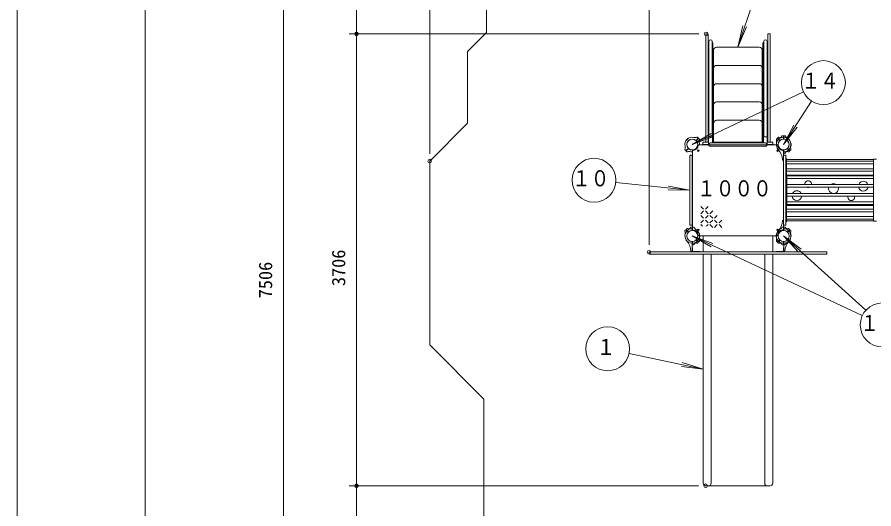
# Model space of a CAD drawing. Units: millimetres on the paper, scale 1:60. Extents: x 0 to 420, y -297 to 594.
# Drawn here: x 0 to 117.2, y 412.4 to 479.6 of the extents above; entities that cross this region are included whole.
import ezdxf
from ezdxf.enums import TextEntityAlignment as Align

# ---------------------------------------------------------------- set-up
doc = ezdxf.new("R2010")
doc.units = ezdxf.units.MM
doc.header["$PDMODE"] = 32
doc.header["$PDSIZE"] = 0.5
doc.linetypes.add('USER3', pattern=[63.5, 31.75, -6.35, 6.35, -6.35, 6.35, -6.35])
doc.layers.add('DEFPOINTS_3', color=7, linetype='Continuous', lineweight=9)
doc.layers.add('LY_1', color=7, linetype='Continuous', lineweight=9)
doc.styles.add('ＭＳ ゴシック', font='')
doc.styles.get('ＭＳ ゴシック').set_extended_font_data('MS Gothic')

# ---------------------------------------------------------------- blocks, each defined once
blk = doc.blocks.new('-000-_DOTSMALL')
at = {"color": 7, "linetype": 'Continuous', "lineweight": 9}
blk.add_circle((0, 0), 0.0625, dxfattribs=at)
blk.add_circle((0, 0), 0.0625, dxfattribs=at)

msp = doc.modelspace()

# ---------------------------------------------------------------- linework, layer by layer
at = {"layer": 'DEFPOINTS_3'}
msp.add_line((0, 594), (0, 297), dxfattribs=at)
at = {"layer": 'LY_1'}
for p, q in [((17.5, 579), (17.5, 312)), ((94.201, 477.248), (94.201, 462.541)), ((94.467, 477.298), (94.251, 477.298)), ((94.517, 477.248), (94.517, 462.491)), ((102.684, 477.248), (102.684, 462.491)), ((102.734, 477.298), (102.951, 477.298)), ((103.001, 477.248), (103.001, 462.541)), ((94.624, 476.058), (94.517, 476.058)), ((94.624, 476.262), (94.624, 463.235)), ((95.077, 476.262), (95.077, 463.235)), ((95.184, 476.058), (95.077, 476.058)), ((95.184, 476.058), (95.184, 462.491)), ((102.017, 476.058), (102.124, 476.058)), ((102.017, 476.058), (102.017, 462.491)), ((102.124, 476.262), (102.124, 463.235)), ((102.577, 476.262), (102.577, 463.235)), ((102.577, 476.058), (102.684, 476.058)), ((95.267, 475.075), (95.267, 462.491)), ((98.601, 475.491), (95.684, 475.491)), ((98.601, 475.491), (101.517, 475.491)), ((101.934, 475.075), (101.934, 462.491)), ((98.601, 472.991), (95.684, 472.991)), ((98.601, 472.991), (101.517, 472.991)), ((98.601, 470.491), (95.684, 470.491)), ((98.601, 470.491), (101.517, 470.491)), ((98.601, 467.991), (95.684, 467.991)), ((98.601, 467.991), (101.517, 467.991)), ((98.601, 465.491), (95.684, 465.491)), ((98.601, 465.491), (101.517, 465.491)), ((91.771, 462.99), (91.769, 462.992)), ((92.885, 462.745), (93.163, 463.022)), ((92.921, 462.709), (93.198, 462.987)), ((93.162, 463.07), (93.066, 463.16)), ((93.246, 462.986), (93.336, 462.89)), ((95.117, 463.235), (94.584, 463.235)), ((94.584, 463.235), (94.584, 462.201)), ((95.117, 463.235), (95.117, 462.401)), ((102.084, 463.235), (102.084, 462.401)), ((102.084, 463.235), (102.617, 463.235)), ((102.617, 463.235), (102.617, 462.201)), ((103.955, 462.986), (103.866, 462.89)), ((104.281, 462.709), (104.003, 462.987)), ((104.316, 462.745), (104.038, 463.022)), ((104.039, 463.07), (104.135, 463.16)), ((104.791, 463.382), (104.67, 463.378)), ((104.826, 462.956), (104.826, 463.349)), ((104.876, 462.956), (104.876, 463.349)), ((104.91, 463.382), (105.041, 463.377)), ((105.43, 462.99), (105.432, 462.992)), ((91.536, 462.754), (91.534, 462.756)), ((98.601, 462.15), (93.261, 462.15)), ((93.734, 462.201), (93.734, 462.148)), ((94.626, 462.201), (93.734, 462.201)), ((94.626, 462.148), (93.734, 462.148)), ((93.809, 462.408), (93.809, 462.258)), ((93.892, 462.491), (94.584, 462.491)), ((98.601, 462.401), (94.851, 462.401)), ((98.601, 461.948), (94.851, 461.948)), ((95.117, 462.491), (98.601, 462.491)), ((102.084, 462.491), (98.601, 462.491)), ((98.601, 462.401), (102.351, 462.401)), ((98.601, 462.15), (103.94, 462.15)), ((98.601, 461.948), (102.351, 461.948)), ((102.576, 462.201), (103.467, 462.201)), ((102.576, 462.148), (103.467, 462.148)), ((103.309, 462.491), (102.617, 462.491)), ((103.392, 462.408), (103.392, 462.258)), ((103.467, 462.201), (103.467, 462.148)), ((105.666, 462.754), (105.668, 462.756)), ((105.837, 462.341), (105.839, 462.341)), ((105.837, 462.008), (105.839, 462.008)), ((91.455, 461.363), (91.372, 461.452)), ((91.781, 461.64), (91.503, 461.362)), ((91.816, 461.605), (91.538, 461.327)), ((91.539, 461.279), (91.628, 461.196)), ((92.034, 460.633), (92.034, 451.216)), ((92.117, 460.716), (92.267, 460.716)), ((92.351, 460.633), (92.351, 451.216)), ((92.376, 455.925), (92.376, 461.265)), ((104.826, 455.925), (104.826, 461.394)), ((104.851, 460.666), (104.851, 451.183)), ((104.876, 461.394), (104.876, 461.001)), ((104.901, 460.716), (105.117, 460.716)), ((104.91, 460.968), (105.031, 460.972)), ((105.167, 460.666), (105.167, 451.183)), ((105.385, 461.605), (105.663, 461.327)), ((105.421, 461.64), (105.698, 461.362)), ((105.662, 461.279), (105.573, 461.196)), ((105.746, 461.363), (105.829, 461.452)), ((104.791, 460.051), (104.703, 460.055)), ((105.167, 460.258), (105.221, 460.258)), ((105.221, 451.591), (105.221, 460.258)), ((105.221, 460.106), (117.142, 460.106)), ((105.221, 459.893), (117.142, 459.893)), ((105.221, 459.532), (117.142, 459.532)), ((117.142, 460.156), (117.559, 460.156)), ((117.142, 460.156), (117.142, 451.694)), ((105.221, 458.872), (117.142, 458.872)), ((105.221, 458.51), (117.142, 458.51)), ((105.221, 457.875), (117.142, 457.875)), ((105.221, 457.513), (117.142, 457.513)), ((105.267, 457.958), (105.267, 453.891)), ((105.317, 458.008), (117.142, 458.008)), ((92.376, 455.925), (92.376, 450.456)), ((104.826, 455.925), (104.826, 450.456)), ((105.221, 456.714), (117.142, 456.714)), ((105.221, 456.352), (117.142, 456.352)), ((105.221, 455.497), (117.142, 455.497)), ((105.221, 455.135), (117.142, 455.135)), ((105.221, 454.336), (117.142, 454.336)), ((105.221, 453.975), (117.142, 453.975)), ((105.317, 453.841), (117.142, 453.841)), ((105.221, 453.34), (117.142, 453.34)), ((105.221, 452.978), (117.142, 452.978)), ((104.791, 451.799), (104.703, 451.794)), ((105.167, 451.591), (105.221, 451.591)), ((105.221, 452.318), (117.142, 452.318)), ((105.221, 451.956), (117.142, 451.956)), ((105.221, 451.744), (117.142, 451.744)), ((117.142, 451.694), (117.559, 451.694)), ((91.455, 450.486), (91.372, 450.398)), ((91.781, 450.209), (91.503, 450.487)), ((91.816, 450.245), (91.538, 450.522)), ((91.539, 450.57), (91.628, 450.653)), ((92.117, 451.133), (92.267, 451.133)), ((92.291, 450.882), (92.17, 450.878)), ((92.326, 450.456), (92.326, 450.849)), ((92.41, 450.882), (92.541, 450.877)), ((104.791, 450.882), (104.66, 450.877)), ((104.876, 450.456), (104.876, 450.849)), ((104.901, 451.133), (105.117, 451.133)), ((104.91, 450.882), (105.031, 450.878)), ((105.385, 450.245), (105.663, 450.522)), ((105.421, 450.209), (105.698, 450.487)), ((105.662, 450.57), (105.573, 450.653)), ((105.746, 450.486), (105.829, 450.398)), ((91.536, 449.095), (91.534, 449.094)), ((91.771, 448.86), (91.769, 448.858)), ((92.326, 448.894), (92.326, 447.584)), ((92.376, 448.894), (92.376, 448.501)), ((92.885, 449.105), (93.163, 448.827)), ((92.921, 449.14), (93.198, 448.862)), ((93.246, 448.863), (93.336, 448.959)), ((98.601, 449.7), (93.261, 449.7)), ((93.337, 449.841), (93.339, 449.841)), ((93.337, 449.508), (93.339, 449.508)), ((93.851, 447.508), (93.851, 449.675)), ((93.851, 449.675), (103.351, 449.675)), ((98.601, 449.7), (103.94, 449.7)), ((103.351, 447.508), (103.351, 449.675)), ((103.865, 449.841), (103.862, 449.841)), ((103.865, 449.508), (103.862, 449.508)), ((103.955, 448.863), (103.866, 448.959)), ((104.281, 449.14), (104.003, 448.862)), ((104.316, 449.105), (104.038, 448.827)), ((104.826, 448.894), (104.826, 448.501)), ((104.876, 448.894), (104.876, 447.584)), ((105.43, 448.86), (105.432, 448.858)), ((105.666, 449.095), (105.668, 449.094)), ((105.837, 449.841), (105.839, 449.841)), ((105.837, 449.508), (105.839, 449.508)), ((92.379, 448.091), (92.326, 448.091)), ((92.379, 447.608), (92.379, 448.091)), ((92.41, 448.468), (92.531, 448.472)), ((93.162, 448.779), (93.066, 448.69)), ((104.039, 448.779), (104.135, 448.69)), ((104.791, 448.468), (104.67, 448.472)), ((104.822, 447.608), (104.822, 448.091)), ((104.822, 448.091), (104.876, 448.091)), ((104.91, 448.468), (105.041, 448.472)), ((86.434, 447.241), (86.434, 447.458)), ((86.484, 447.508), (110.717, 447.508)), ((110.717, 447.191), (86.484, 447.191)), ((92.291, 447.551), (92.203, 447.555)), ((93.409, 447.561), (92.426, 447.561)), ((93.409, 447.561), (93.409, 447.508)), ((103.792, 447.561), (104.776, 447.561)), ((103.792, 447.561), (103.792, 447.508)), ((104.911, 447.551), (104.998, 447.555)), ((110.767, 447.241), (110.767, 447.458))]:
    msp.add_line(p, q, dxfattribs=at)
at = {"layer": 'LY_1', "lineweight": 18}
for p, q in [((56.434, 460.905), (56.434, 518.298)), ((86.434, 448.458), (86.434, 518.298)), ((36.434, 382.191), (36.434, 507.298)), ((46.434, 477.298), (46.434, 507.298)), ((101.65, 484.801), (98.601, 475.491)), ((98.601, 475.491), (99.282, 478.413)), ((98.601, 475.491), (99.779, 478.25)), ((93.251, 477.298), (45.434, 477.298)), ((46.434, 415.525), (46.434, 477.298)), ((107.579, 469.362), (92.351, 462.175)), ((108.67, 468.118), (104.851, 462.175)), ((104.851, 462.175), (106.246, 464.83)), ((104.851, 462.175), (106.686, 464.548)), ((92.351, 462.175), (94.942, 463.687)), ((92.351, 462.175), (95.165, 463.214)), ((81.897, 456.986), (92.034, 455.925)), ((92.034, 455.925), (89.034, 455.976)), ((92.034, 455.925), (89.089, 456.496)), ((93.894, 453.343), (93.519, 453.718)), ((94.519, 453.718), (94.144, 453.343)), ((93.894, 453.093), (93.519, 452.718)), ((93.894, 452.093), (93.519, 452.468)), ((94.519, 452.718), (94.144, 453.093)), ((94.519, 452.468), (94.144, 452.093)), ((95.144, 453.093), (94.769, 452.718)), ((95.144, 452.093), (94.769, 452.468)), ((95.769, 452.468), (95.394, 452.093)), ((93.894, 451.843), (93.519, 451.468)), ((93.742, 450.996), (93.519, 451.218)), ((94.519, 451.468), (94.144, 451.843)), ((94.519, 451.218), (94.319, 451.019)), ((95.144, 451.843), (94.769, 451.468)), ((95.144, 450.843), (94.769, 451.218)), ((95.769, 451.468), (95.394, 451.843)), ((95.769, 451.218), (95.394, 450.843)), ((96.394, 451.843), (96.019, 451.468)), ((96.394, 450.843), (96.019, 451.218)), ((115.612, 438.785), (92.351, 449.675)), ((92.351, 449.675), (95.168, 448.645)), ((92.351, 449.675), (94.946, 448.171)), ((116.102, 439.523), (104.851, 449.675)), ((104.851, 449.675), (107.245, 447.867)), ((104.851, 449.675), (106.894, 447.479)), ((93.851, 415.858), (93.851, 447.108)), ((94.934, 415.858), (94.934, 447.108)), ((102.267, 415.858), (102.267, 447.108)), ((103.351, 415.858), (103.351, 447.108)), ((83.719, 433.623), (93.851, 431.483)), ((93.851, 431.483), (90.873, 431.845)), ((93.851, 431.483), (90.981, 432.357)), ((93.184, 415.525), (45.434, 415.525)), ((46.434, 382.191), (46.434, 415.525)), ((103.017, 415.525), (94.184, 415.525))]:
    msp.add_line(p, q, dxfattribs=at)
at = {"layer": 'LY_1', "linetype": 'USER3'}
for p, q in [((64.201, 489.695), (64.201, 477.501)), ((64.201, 477.501), (61.608, 474.909)), ((61.608, 474.909), (61.608, 465.079)), ((61.608, 465.079), (56.434, 459.905)), ((56.434, 459.905), (56.434, 434.794)), ((56.434, 434.794), (63.851, 427.378)), ((63.851, 427.378), (63.851, 398.58))]:
    msp.add_line(p, q, dxfattribs=at)
at = {"layer": 'LY_1', "lineweight": 18}
for centre in [(110.292, 470.642), (78.913, 457.298), (118.329, 437.513), (80.784, 434.243)]:
    msp.add_circle(centre, 3, dxfattribs=at)
at = {"layer": 'LY_1'}
for centre, radius in [((92.351, 462.175), 0.743), ((104.851, 462.175), 0.75), ((104.851, 462.175), 0.743), ((93.176, 461.35), 0.108), ((104.026, 461.35), 0.108), ((92.351, 449.675), 0.75), ((93.176, 450.5), 0.108), ((104.026, 450.5), 0.108), ((104.851, 449.675), 0.75)]:
    msp.add_circle(centre, radius, dxfattribs=at)
for centre, radius, start, end in [((94.251, 477.248), 0.05, 90, 180), ((94.467, 477.248), 0.05, 0, 90), ((102.734, 477.248), 0.05, 90, 180), ((102.951, 477.248), 0.05, 0, 90), ((94.851, 476.262), 0.227, 0, 180), ((102.351, 476.262), 0.227, 0, 180), ((95.684, 475.075), 0.417, 90, 180), ((101.517, 475.075), 0.417, 0, 90), ((95.684, 472.575), 0.417, 90, 180), ((101.517, 472.575), 0.417, 0, 90), ((95.684, 470.075), 0.417, 90, 180), ((101.517, 470.075), 0.417, 0, 90), ((95.684, 467.575), 0.417, 90, 180), ((101.517, 467.575), 0.417, 0, 90), ((95.684, 465.075), 0.417, 90, 180), ((101.517, 465.075), 0.417, 0, 90), ((92.351, 462.175), 1.017, 126.37307, 135), ((92.351, 462.175), 1, 77.72719, 135), ((91.758, 462.98), 0.0167, 45, 126.37307), ((92.351, 462.175), 0.75, 49.27066, 135), ((92.74, 463.966), 0.833, 257.72719, 287.54116), ((93.017, 463.092), 0.0833, 47, 107.54116), ((93.139, 463.046), 0.0333, 315, 47), ((93.222, 462.964), 0.0333, 43, 135), ((104.851, 462.175), 1, 122.72719, 222.21724), ((103.979, 462.964), 0.0333, 45, 137), ((104.062, 463.046), 0.0333, 133, 225), ((104.185, 463.092), 0.0833, 72.45884, 133), ((104.461, 463.966), 0.833, 252.45884, 282.27281), ((103.859, 463.717), 0.833, 302.72719, 332.54116), ((104.673, 463.294), 0.0833, 92, 152.54116), ((104.851, 462.175), 1, 302.72719, 102.27281), ((104.792, 463.349), 0.0333, 0, 92), ((104.792, 462.956), 0.0333, 274.27066, 0), ((104.909, 463.349), 0.0333, 88, 180), ((104.909, 462.956), 0.0333, 180, 265.72934), ((105.028, 463.294), 0.0833, 27.45884, 88), ((105.842, 463.717), 0.833, 207.45884, 237.27281), ((105.444, 462.98), 0.0167, 53.62693, 135), ((104.851, 462.175), 1.017, 45, 53.62693), ((92.351, 462.175), 1, 135, 192.27281), ((90.559, 461.785), 0.833, 342.45884, 12.27281), ((91.545, 462.768), 0.0167, 143.62693, 225), ((92.351, 462.175), 1.017, 135, 143.62693), ((92.351, 462.175), 0.75, 135, 220.72934), ((92.351, 462.175), 0.833, 276.78718, 353.21282), ((92.862, 462.768), 0.0333, 229.27066, 315), ((92.351, 462.175), 0.75, 315, 40.72934), ((92.944, 462.686), 0.0333, 135, 220.72934), ((93.261, 462.066), 0.0833, 90, 173.21282), ((94.142, 462.565), 0.833, 162.45884, 192.27281), ((92.351, 462.175), 1, 358.56746, 12.27281), ((93.268, 462.841), 0.0833, 342.45884, 43), ((93.892, 462.408), 0.0833, 90, 180), ((93.892, 462.258), 0.0833, 180, 222.84364), ((94.851, 462.175), 0.267, 185.73917, 301.78833), ((94.851, 462.175), 0.227, 90, 270), ((102.351, 462.175), 0.267, 238.21167, 354.26083), ((102.351, 462.175), 0.227, 270, 90), ((103.309, 462.408), 0.0833, 0, 90), ((103.309, 462.258), 0.0833, 317.15636, 0), ((103.933, 462.841), 0.0833, 137, 197.54116), ((103.059, 462.565), 0.833, 347.72719, 17.54116), ((103.94, 462.066), 0.0833, 6.78718, 90), ((104.851, 462.175), 0.833, 186.78718, 263.21282), ((104.257, 462.686), 0.0333, 319.27066, 45), ((104.34, 462.768), 0.0333, 225, 310.72934), ((104.851, 462.175), 1.017, 36.37307, 45), ((105.656, 462.768), 0.0167, 315, 36.37307), ((106.642, 461.785), 0.833, 167.72719, 197.54116), ((105.839, 462.325), 0.0167, 8.62693, 90), ((105.839, 462.025), 0.0167, 270, 351.37307), ((104.851, 462.175), 1.017, 0, 8.62693), ((104.851, 462.175), 1.017, 351.37307, 0), ((91.433, 461.509), 0.0833, 162.45884, 223), ((91.479, 461.386), 0.0333, 223, 315), ((91.562, 461.304), 0.0333, 135, 227), ((91.685, 461.257), 0.0833, 227, 287.54116), ((91.961, 460.383), 0.833, 77.72719, 107.54116), ((91.757, 461.664), 0.0333, 315, 40.72934), ((91.84, 461.581), 0.0333, 49.27066, 135), ((92.351, 462.175), 0.75, 229.27066, 315), ((92.117, 460.633), 0.0833, 90, 180), ((92.351, 462.175), 1, 257.72719, 271.43254), ((92.267, 460.633), 0.0833, 0, 90), ((92.459, 461.265), 0.0833, 96.78718, 180), ((102.505, 460.047), 2.167, 1.08415, 42.21724), ((104.742, 461.265), 0.0833, 0, 83.21282), ((104.792, 461.394), 0.0333, 0, 85.72934), ((104.851, 462.175), 1, 268.56746, 282.27281), ((104.901, 460.666), 0.05, 90, 180), ((104.909, 461.394), 0.0333, 94.27066, 180), ((104.909, 461.001), 0.0333, 180, 272), ((105.028, 461.055), 0.0833, 272, 332.54116), ((105.24, 460.383), 0.833, 72.45884, 102.27281), ((105.842, 460.633), 0.833, 122.72719, 152.54116), ((105.117, 460.666), 0.05, 0, 90), ((105.362, 461.581), 0.0333, 45, 130.72934), ((105.444, 461.664), 0.0333, 139.27066, 225), ((105.517, 461.257), 0.0833, 252.45884, 313), ((105.639, 461.304), 0.0333, 313, 45), ((105.722, 461.386), 0.0333, 225, 317), ((105.768, 461.509), 0.0833, 317, 17.54116), ((104.705, 460.089), 0.0333, 181.08415, 267), ((104.792, 460.084), 0.0333, 267, 0), ((105.317, 457.958), 0.05, 90, 180), ((108.204, 456.758), 0.458, 354.46789, 185.53211), ((115.742, 456.479), 0.667, 20.64203, 159.35797), ((108.204, 456.758), 0.458, 242.31243, 297.68757), ((111.676, 456.148), 0.667, 162.09979, 17.90021), ((111.676, 456.148), 0.667, 58.19645, 121.80355), ((115.742, 456.479), 0.667, 190.95113, 349.04887), ((106.668, 455.188), 0.667, 184.50097, 355.49903), ((106.668, 455.188), 0.667, 27.64708, 152.35292), ((114.102, 454.978), 0.458, 159.95659, 20.04341), ((105.317, 453.891), 0.05, 180, 270), ((92.117, 451.216), 0.0833, 180, 270), ((92.267, 451.216), 0.0833, 270, 0), ((102.505, 451.803), 2.167, 317.78276, 358.91585), ((104.705, 451.761), 0.0333, 93, 178.91585), ((104.792, 451.766), 0.0333, 0, 93), ((91.433, 450.341), 0.0833, 137, 197.54116), ((92.351, 449.675), 1, 122.72719, 225), ((90.559, 450.065), 0.833, 347.72719, 17.54116), ((91.479, 450.464), 0.0333, 45, 137), ((91.562, 450.546), 0.0333, 133, 225), ((91.685, 450.592), 0.0833, 72.45884, 133), ((91.961, 451.466), 0.833, 252.45884, 282.27281), ((91.757, 450.186), 0.0333, 319.27066, 45), ((91.359, 451.217), 0.833, 302.72719, 332.54116), ((91.84, 450.268), 0.0333, 225, 310.72934), ((92.173, 450.794), 0.0833, 92, 152.54116), ((92.351, 449.675), 1, 88.56746, 102.27281), ((92.292, 450.849), 0.0333, 0, 92), ((92.292, 450.456), 0.0333, 274.27066, 0), ((92.409, 450.849), 0.0333, 88, 180), ((92.459, 450.585), 0.0833, 180, 263.21282), ((92.409, 450.456), 0.0333, 180, 265.72934), ((92.351, 449.675), 0.833, 6.78718, 83.21282), ((92.528, 450.794), 0.0833, 27.45884, 88), ((93.342, 451.217), 0.833, 207.45884, 237.27281), ((92.351, 449.675), 1, 302.72719, 57.27281), ((104.851, 449.675), 1, 122.72719, 237.27281), ((104.851, 449.675), 0.833, 96.78718, 173.21282), ((103.859, 451.217), 0.833, 302.72719, 332.54116), ((104.673, 450.794), 0.0833, 92, 152.54116), ((104.851, 449.675), 1, 257.72719, 57.27281), ((104.742, 450.585), 0.0833, 276.78718, 0), ((104.792, 450.849), 0.0333, 0, 92), ((104.792, 450.456), 0.0333, 274.27066, 0), ((104.851, 449.675), 1, 77.72719, 91.43254), ((104.901, 451.183), 0.05, 180, 270), ((104.909, 450.849), 0.0333, 88, 180), ((104.909, 450.456), 0.0333, 180, 265.72934), ((105.028, 450.794), 0.0833, 27.45884, 88), ((105.24, 451.466), 0.833, 257.72719, 287.54116), ((105.842, 451.217), 0.833, 207.45884, 237.27281), ((105.117, 451.183), 0.05, 270, 0), ((105.362, 450.268), 0.0333, 229.27066, 315), ((105.444, 450.186), 0.0333, 135, 220.72934), ((105.517, 450.592), 0.0833, 47, 107.54116), ((105.639, 450.546), 0.0333, 315, 47), ((105.722, 450.464), 0.0333, 43, 135), ((106.642, 450.065), 0.833, 162.45884, 192.27281), ((105.768, 450.341), 0.0833, 342.45884, 43), ((91.545, 449.082), 0.0167, 135, 216.37307), ((92.351, 449.675), 1.017, 216.37307, 225), ((90.005, 447.547), 2.167, 1.08415, 42.21724), ((92.351, 449.675), 1.017, 225, 233.62693), ((92.351, 449.675), 1, 225, 282.27281), ((91.758, 448.87), 0.0167, 233.62693, 315), ((92.292, 448.894), 0.0333, 0, 85.72934), ((92.409, 448.894), 0.0333, 94.27066, 180), ((92.862, 449.081), 0.0333, 45, 130.72934), ((92.944, 449.164), 0.0333, 139.27066, 225), ((93.261, 449.783), 0.0833, 186.78718, 270), ((93.222, 448.886), 0.0333, 225, 317), ((94.142, 449.285), 0.833, 167.72719, 197.54116), ((93.268, 449.009), 0.0833, 317, 17.54116), ((93.339, 449.825), 0.0167, 8.62693, 90), ((93.339, 449.525), 0.0167, 270, 351.37307), ((92.351, 449.675), 1.017, 0, 8.62693), ((92.351, 449.675), 1.017, 351.37307, 0), ((104.851, 449.675), 1.017, 171.37307, 180), ((104.851, 449.675), 1.017, 180, 188.62693), ((103.862, 449.825), 0.0167, 90, 171.37307), ((103.862, 449.525), 0.0167, 188.62693, 270), ((103.933, 449.009), 0.0833, 162.45884, 223), ((103.059, 449.285), 0.833, 342.45884, 12.27281), ((103.94, 449.783), 0.0833, 270, 353.21282), ((103.979, 448.886), 0.0333, 223, 315), ((104.257, 449.164), 0.0333, 315, 40.72934), ((104.34, 449.081), 0.0333, 49.27066, 135), ((104.792, 448.894), 0.0333, 0, 85.72934), ((104.909, 448.894), 0.0333, 94.27066, 180), ((107.196, 447.547), 2.167, 137.78276, 178.91585), ((105.444, 448.87), 0.0167, 225, 306.37307), ((104.851, 449.675), 1.017, 306.37307, 315), ((104.851, 449.675), 1.017, 315, 323.62693), ((105.656, 449.082), 0.0167, 323.62693, 45), ((105.839, 449.825), 0.0167, 8.62693, 90), ((105.839, 449.525), 0.0167, 270, 351.37307), ((104.851, 449.675), 1.017, 0, 8.62693), ((104.851, 449.675), 1.017, 351.37307, 0), ((92.409, 448.501), 0.0333, 180, 272), ((92.528, 448.555), 0.0833, 272, 332.54116), ((92.74, 447.883), 0.833, 72.45884, 102.27281), ((93.342, 448.133), 0.833, 122.72719, 152.54116), ((93.017, 448.757), 0.0833, 252.45884, 313), ((93.139, 448.804), 0.0333, 313, 45), ((104.062, 448.804), 0.0333, 135, 227), ((104.185, 448.757), 0.0833, 227, 287.54116), ((104.461, 447.883), 0.833, 77.72719, 107.54116), ((103.859, 448.133), 0.833, 27.45884, 57.2728), ((104.673, 448.555), 0.0833, 207.45884, 268), ((104.792, 448.501), 0.0333, 268, 0), ((104.909, 448.501), 0.0333, 180, 272), ((105.028, 448.555), 0.0833, 272, 332.54116), ((105.842, 448.133), 0.833, 122.72719, 152.54116), ((86.484, 447.458), 0.05, 90, 180), ((86.484, 447.241), 0.05, 180, 270), ((92.205, 447.589), 0.0333, 181.08415, 267), ((92.292, 447.584), 0.0333, 267, 0), ((92.426, 447.608), 0.1, 180, 270), ((92.426, 447.608), 0.0467, 180, 270), ((104.776, 447.608), 0.0467, 270, 0), ((104.776, 447.608), 0.1, 270, 0), ((104.909, 447.584), 0.0333, 180, 273), ((104.996, 447.589), 0.0333, 273, 358.91585), ((110.717, 447.458), 0.05, 0, 90), ((110.717, 447.241), 0.05, 270, 0)]:
    msp.add_arc(centre, radius, start, end, dxfattribs=at)
at = {"layer": 'LY_1', "lineweight": 18}
for centre, radius, start, end in [((93.934, 447.108), 0.0833, 90, 180), ((94.851, 447.108), 0.0833, 0, 90), ((102.351, 447.108), 0.0833, 90, 180), ((103.267, 447.108), 0.0833, 0, 90), ((94.184, 415.858), 0.333, 180, 270), ((94.601, 415.858), 0.333, 270, 0), ((102.601, 415.858), 0.333, 180, 270), ((103.017, 415.858), 0.333, 270, 0)]:
    msp.add_arc(centre, radius, start, end, dxfattribs=at)
at = {"layer": 'LY_1'}
for p in [(46.434, 477.298), (46.434, 477.298), (94.251, 477.298), (56.434, 459.905), (86.434, 447.458), (46.434, 415.525), (46.434, 415.525), (94.184, 415.525)]:
    msp.add_point(p, dxfattribs=at)

# ---------------------------------------------------------------- block references
at = {"layer": 'LY_1', "xscale": 2.32, "yscale": 2.32}
for p, rotation in [((46.434, 477.298), 270), ((46.434, 477.298), 90), ((46.434, 415.525), 270), ((46.434, 415.525), 90)]:
    msp.add_blockref('-000-_DOTSMALL', p, dxfattribs=dict(at, rotation=rotation))

# ---------------------------------------------------------------- texts
at = {"layer": 'LY_1', "style": 'ＭＳ ゴシック', "width": 0.85}
for s, p in [('１４', (107.292, 469.142)), ('１０', (75.913, 455.798)), ('１０００', (93.017, 454.425)), ('１４', (115.329, 436.013)), ('１', (79.284, 432.743))]:
    msp.add_text(s, height=2.199, dxfattribs=at).set_placement(p, align=Align.BOTTOM_LEFT)
at = {"layer": 'LY_1', "style": 'ＭＳ ゴシック'}
for s, p in [('3706', (45.434, 442.821)), ('7506', (35.434, 441.154))]:
    msp.add_text(s, height=1.833, rotation=90, dxfattribs=at).set_placement(p, align=Align.BOTTOM_LEFT)

doc.saveas('drawing.dxf')
